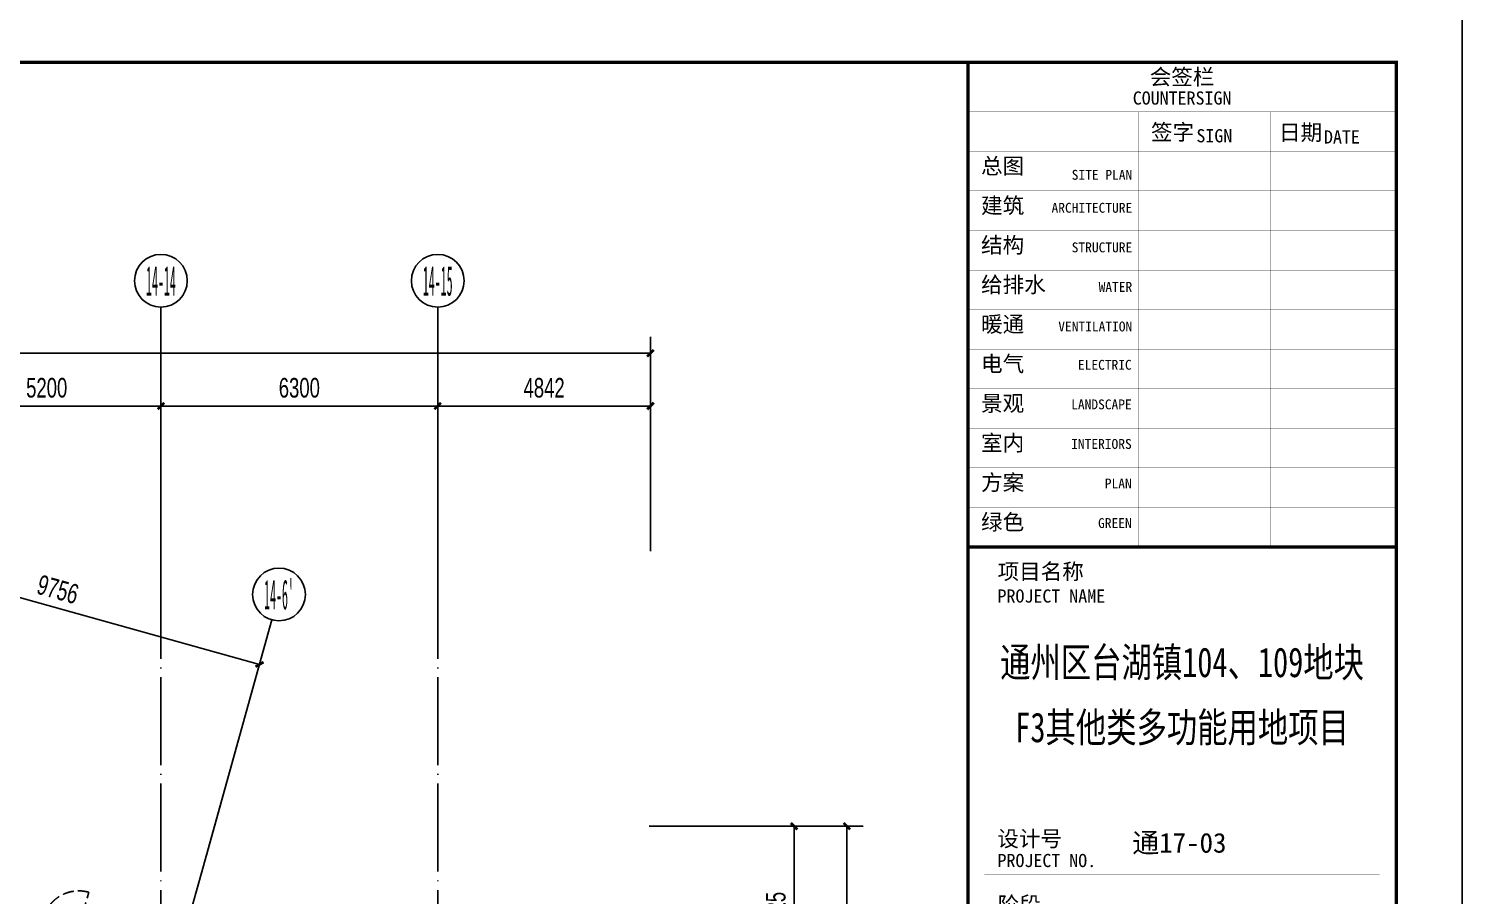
# Model space of a CAD drawing. Extents: x -233336 to 840473, y -28113 to 330904.
# Drawn here: x 106590 to 139220, y 132254 to 151967 of the extents above; entities that cross this region are included whole.
import ezdxf
from ezdxf.enums import TextEntityAlignment as Align
from ezdxf.xclip import XClip

# ---------------------------------------------------------------- set-up
doc = ezdxf.new("R2010")
doc.units = 0
doc.header["$LTSCALE"] = 1000
doc.header["$XCLIPFRAME"] = 2
doc.linetypes.add('104-14# 核心筒$0$DOTE', pattern=[2.42, 2, -0.2, 0.02, -0.2])
doc.linetypes.add('14#楼幕墙$0$DASH', pattern=[0.35, 0.25, -0.1])
doc.layers.get('0').update_dxf_attribs({"linetype": 'CONTINUOUS'})
doc.layers.get('Defpoints').update_dxf_attribs({"linetype": 'CONTINUOUS'})
for name, color, linetype in [('104-14# 核心筒$0$01-标注_轴线坐标', 8, 'CONTINUOUS'), ('104-14# 核心筒$0$A_AXIS-轴线', 8, '104-14# 核心筒$0$DOTE'), ('104-14# 核心筒$0$AXIS_TEXT', 7, 'CONTINUOUS'), ('14#楼幕墙$0$A-C_窗', 8, 'CONTINUOUS'), ('AXIS_TEXT', 7, 'CONTINUOUS')]:
    doc.layers.add(name, color=color, linetype=linetype)
doc.styles.add('104-14# 核心筒$0$_TCH_AXIS', font='STXIHEI.TTF', dxfattribs={"width": 0.8})
doc.styles.add('104-14# 核心筒$0$_TCH_DIM_T3', font='ros.shx', dxfattribs={"width": 0.705882, "bigfont": 'jd.shx'})
doc.styles.add('COMPLEX', font='COMPLEX')
doc.styles.add('图签信息$0$华文细黑', font='STXIHEI.TTF', dxfattribs={"height": 10})
doc.dimstyles.new('104-14# 核心筒$0$_TCH_ARCH&&150', dxfattribs={"dimtxt": 446.25, "dimasz": 150, "dimexe": 375, "dimexo": 450, "dimgap": 189.375, "dimtad": 1, "dimdec": 0, "dimzin": 0, "dimdsep": 46, "dimtxsty": '104-14# 核心筒$0$_TCH_DIM_T3', "dimblk": '104-14# 核心筒$0$_ArchTick', "dimcen": 0.09, "dimclrt": 7, "dimazin": 2, "dimtfac": 1, "dimtdec": 0, "dimtix": 1, "dimtmove": 2, "dimatfit": 3, "dimfxl": 0, "dimtolj": 1, "dimtzin": 0, "dimarcsym": 0})

# ---------------------------------------------------------------- blocks, each defined once
blk = doc.blocks.new('图框-A1+1-4')
for points, const_width in [([(0, 0), (1051, 0), (1051, 594), (0, 594)], 0.05), ([(976, 584), (25, 584), (25, 10), (976, 10)], 0.5)]:
    blk.add_lwpolyline(points, close=True, dxfattribs=dict(const_width=const_width))
blk = doc.blocks.new('图签信息')
at = {"const_width": 0.5}
for points in [[(-65, 574), (-65, 500.5), (0, 500.5), (0, 574)], [(-65, 0), (0, 0), (0, 500.5), (-65, 500.5)]]:
    blk.add_lwpolyline(points, close=True, dxfattribs=at)
at = {"const_width": 0.05}
for points in [[(-65, 566.5), (0, 566.5)], [(-39.14, 566.5), (-39.14, 500.5)], [(-19.1, 566.5), (-19.1, 500.5)], [(-65, 560.5), (0, 560.5)], [(-65, 554.5), (0, 554.5)], [(-65, 548.5), (0, 548.5)], [(-65, 542.5), (0, 542.5)], [(-65, 536.5), (0, 536.5)], [(-65, 530.5), (0, 530.5)], [(-65, 524.5), (0, 524.5)], [(-65, 518.5), (0, 518.5)], [(-65, 512.5), (0, 512.5)], [(-65, 512.5), (0, 512.5)], [(-65, 506.5), (0, 506.5)], [(-65, 500.5), (0, 500.5)], [(-62.5, 450.87), (-2.5, 450.87)]]:
    blk.add_lwpolyline(points, dxfattribs=at)
at = {"style": '图签信息$0$华文细黑'}
for s, height, p in [('会签栏', 2.4, (-32.5, 573)), ('COUNTERSIGN', 2, (-32.5, 569.6))]:
    blk.add_text(s, height=height, dxfattribs=at).set_placement(p, align=Align.TOP_CENTER)
for s, height, p in [('签字', 2.4, (-37.22, 564.63)), ('SIGN', 2, (-30.32, 563.88)), ('日期', 2.4, (-17.79, 564.58)), ('DATE', 2, (-10.96, 563.7)), ('总图', 2.4, (-63, 559.5)), ('建筑', 2.4, (-63, 553.5)), ('结构', 2.4, (-63, 547.5)), ('给排水', 2.4, (-63, 541.5)), ('暖通', 2.4, (-63, 535.5)), ('电气', 2.4, (-63, 529.5)), ('景观', 2.4, (-63, 523.5)), ('室内', 2.4, (-63, 517.5)), ('方案', 2.4, (-63, 511.5)), ('绿色', 2.4, (-63, 505.5)), ('项目名称', 2.4, (-60.5, 498)), ('PROJECT NAME', 2, (-60.5, 494.08)), ('设计号', 2.4, (-60.54, 457.48)), ('PROJECT NO.', 2, (-60.5, 453.97)), ('阶段', 2.4, (-60.5, 447.47))]:
    blk.add_text(s, height=height, dxfattribs=at).set_placement(p, align=Align.TOP_LEFT)
for s, p in [('SITE PLAN', (-40.06, 557.7)), ('ARCHITECTURE', (-40.06, 552.7)), ('STRUCTURE', (-40.06, 546.7)), ('WATER', (-40.06, 540.7)), ('VENTILATION', (-40.06, 534.7)), ('ELECTRIC', (-40.14, 528.89)), ('LANDSCAPE', (-40.14, 522.89)), ('INTERIORS', (-40.14, 516.89)), ('PLAN', (-40.14, 510.89)), ('GREEN', (-40.14, 504.89))]:
    blk.add_text(s, height=1.5, dxfattribs=at).set_placement(p, align=Align.TOP_RIGHT)
at = {"color": 4, "style": '图签信息$0$华文细黑', "width": 0.75}
for s, p in [('通州区台湖镇104、109地块', (-32.5, 480.78)), ('F3其他类多功能用地项目', (-32.5, 470.91))]:
    blk.add_text(s, height=4.5, dxfattribs=at).set_placement(p, align=Align.CENTER)
at = {"color": 4, "ltscale": 0.001, "insert": (-40.06, 455.51), "char_height": 3, "width": 58.4895, "attachment_point": 4, "style": '图签信息$0$华文细黑'}
blk.add_mtext('通17-03', dxfattribs=at)
blk = doc.blocks.new('图签-A1')
at = {"color": 2}
blk.add_blockref('图签信息', (0, 0), dxfattribs=at)
blk = doc.blocks.new('14#楼幕墙$0$A$C2CD63A88')
at = {"linetype": '14#楼幕墙$0$DASH'}
blk.add_lwpolyline([(0, 670), (0, -170)], dxfattribs=at)
blk.add_arc((0, 670), 840, 270, 0, dxfattribs=at)
blk = doc.blocks.new('14#楼幕墙')
at = {"layer": '14#楼幕墙$0$A-C_窗', "rotation": 164.4518973650737}
blk.add_blockref('14#楼幕墙$0$A$C2CD63A88', (107911, 132160), dxfattribs=at)
blk = doc.blocks.new('_AXISO')
blk.add_circle((0, 0), 0.5)
at = {"layer": 'AXIS_TEXT', "style": 'COMPLEX', "width": 1.041667}
blk.add_attdef('A', text='', height=0.56, dxfattribs=at).set_placement((-0.25, -0.28), (0.25, -0.28), align=Align.FIT)
blk = doc.blocks.new('104-14# 核心筒$0$_ArchTick')
at = {"color": 0, "linetype": 'ByBlock', "const_width": 0.4}
blk.add_lwpolyline([(-0.5, -0.5), (0.5, 0.5)], dxfattribs=at)
blk = doc.blocks.new('*D325')
at = {"layer": '104-14# 核心筒$0$01-标注_轴线坐标', "color": 0, "lineweight": -2}
for p, q in [((-6010, 140084), (-6010, 144959)), ((120742, 140084), (120742, 144959)), ((-6010, 144584), (120742, 144584))]:
    blk.add_line(p, q, dxfattribs=at)
at = {"layer": 'Defpoints', "color": 0}
for p in [(120742, 144584), (-6010, 139634), (120742, 139634)]:
    blk.add_point(p, dxfattribs=at)
at = {"layer": '104-14# 核心筒$0$01-标注_轴线坐标', "color": 0, "lineweight": -2, "xscale": 150, "yscale": 150, "zscale": 150, "rotation": 180}
blk.add_blockref('104-14# 核心筒$0$_ArchTick', (-6010, 144584), dxfattribs=at)
at = {"layer": '104-14# 核心筒$0$01-标注_轴线坐标', "color": 0, "lineweight": -2, "xscale": 150, "yscale": 150, "zscale": 150}
blk.add_blockref('104-14# 核心筒$0$_ArchTick', (120742, 144584), dxfattribs=at)
at = {"layer": '104-14# 核心筒$0$01-标注_轴线坐标', "color": 7, "insert": (57366, 144996), "char_height": 446.2, "attachment_point": 5, "style": '104-14# 核心筒$0$_TCH_DIM_T3'}
blk.add_mtext('\\A1;126752', dxfattribs=at)
blk = doc.blocks.new('*D339')
at = {"layer": '104-14# 核心筒$0$01-标注_轴线坐标', "color": 0, "lineweight": -2}
for p, q in [((104400, 140084), (104400, 143759)), ((109600, 140084), (109600, 143759)), ((104400, 143384), (109600, 143384))]:
    blk.add_line(p, q, dxfattribs=at)
at = {"layer": 'Defpoints', "color": 0}
for p in [(109600, 143384), (104400, 139634), (109600, 139634)]:
    blk.add_point(p, dxfattribs=at)
at = {"layer": '104-14# 核心筒$0$01-标注_轴线坐标', "color": 0, "lineweight": -2, "xscale": 150, "yscale": 150, "zscale": 150, "rotation": 180}
blk.add_blockref('104-14# 核心筒$0$_ArchTick', (104400, 143384), dxfattribs=at)
at = {"layer": '104-14# 核心筒$0$01-标注_轴线坐标', "color": 0, "lineweight": -2, "xscale": 150, "yscale": 150, "zscale": 150}
blk.add_blockref('104-14# 核心筒$0$_ArchTick', (109600, 143384), dxfattribs=at)
at = {"layer": '104-14# 核心筒$0$01-标注_轴线坐标', "color": 7, "insert": (107000, 143796), "char_height": 446.2, "attachment_point": 5, "style": '104-14# 核心筒$0$_TCH_DIM_T3'}
blk.add_mtext('\\A1;5200', dxfattribs=at)
blk = doc.blocks.new('*D340')
at = {"layer": '104-14# 核心筒$0$01-标注_轴线坐标', "color": 0, "lineweight": -2}
for p, q in [((109600, 140084), (109600, 143759)), ((115900, 140084), (115900, 143759)), ((109600, 143384), (115900, 143384))]:
    blk.add_line(p, q, dxfattribs=at)
at = {"layer": 'Defpoints', "color": 0}
for p in [(115900, 143384), (109600, 139634), (115900, 139634)]:
    blk.add_point(p, dxfattribs=at)
at = {"layer": '104-14# 核心筒$0$01-标注_轴线坐标', "color": 0, "lineweight": -2, "xscale": 150, "yscale": 150, "zscale": 150, "rotation": 180}
blk.add_blockref('104-14# 核心筒$0$_ArchTick', (109600, 143384), dxfattribs=at)
at = {"layer": '104-14# 核心筒$0$01-标注_轴线坐标', "color": 0, "lineweight": -2, "xscale": 150, "yscale": 150, "zscale": 150}
blk.add_blockref('104-14# 核心筒$0$_ArchTick', (115900, 143384), dxfattribs=at)
at = {"layer": '104-14# 核心筒$0$01-标注_轴线坐标', "color": 7, "insert": (112750, 143796), "char_height": 446.2, "attachment_point": 5, "style": '104-14# 核心筒$0$_TCH_DIM_T3'}
blk.add_mtext('\\A1;6300', dxfattribs=at)
blk = doc.blocks.new('*D341')
at = {"layer": '104-14# 核心筒$0$01-标注_轴线坐标', "color": 0, "lineweight": -2}
for p, q in [((115900, 140084), (115900, 143759)), ((120742, 140084), (120742, 143759)), ((115900, 143384), (120742, 143384))]:
    blk.add_line(p, q, dxfattribs=at)
at = {"layer": 'Defpoints', "color": 0}
for p in [(120742, 143384), (115900, 139634), (120742, 139634)]:
    blk.add_point(p, dxfattribs=at)
at = {"layer": '104-14# 核心筒$0$01-标注_轴线坐标', "color": 0, "lineweight": -2, "xscale": 150, "yscale": 150, "zscale": 150, "rotation": 180}
blk.add_blockref('104-14# 核心筒$0$_ArchTick', (115900, 143384), dxfattribs=at)
at = {"layer": '104-14# 核心筒$0$01-标注_轴线坐标', "color": 0, "lineweight": -2, "xscale": 150, "yscale": 150, "zscale": 150}
blk.add_blockref('104-14# 核心筒$0$_ArchTick', (120742, 143384), dxfattribs=at)
at = {"layer": '104-14# 核心筒$0$01-标注_轴线坐标', "color": 7, "insert": (118321, 143796), "char_height": 446.2, "attachment_point": 5, "style": '104-14# 核心筒$0$_TCH_DIM_T3'}
blk.add_mtext('\\A1;4842', dxfattribs=at)
blk = doc.blocks.new('*D350')
at = {"layer": '104-14# 核心筒$0$01-标注_轴线坐标', "color": 0, "lineweight": -2}
for p, q in [((120710, 133825), (125585, 133825)), ((125210, 84184), (125210, 133825)), ((120710, 84184), (125585, 84184))]:
    blk.add_line(p, q, dxfattribs=at)
at = {"layer": 'Defpoints', "color": 0}
for p in [(120260, 133825), (125210, 133825), (120260, 84184)]:
    blk.add_point(p, dxfattribs=at)
at = {"layer": '104-14# 核心筒$0$01-标注_轴线坐标', "color": 0, "lineweight": -2, "xscale": 150, "yscale": 150, "zscale": 150}
for p, rotation in [((125210, 133825), 90), ((125210, 84184), 270)]:
    blk.add_blockref('104-14# 核心筒$0$_ArchTick', p, dxfattribs=dict(at, rotation=rotation))
at = {"layer": '104-14# 核心筒$0$01-标注_轴线坐标', "color": 7, "insert": (124797, 109004), "char_height": 446.2, "attachment_point": 5, "rotation": 90, "style": '104-14# 核心筒$0$_TCH_DIM_T3'}
blk.add_mtext('\\A1;49641', dxfattribs=at)
blk = doc.blocks.new('*D362')
at = {"layer": '104-14# 核心筒$0$01-标注_轴线坐标', "color": 0, "lineweight": -2}
for p, q in [((120710, 133825), (124385, 133825)), ((124010, 129900), (124010, 133825)), ((120710, 129900), (124385, 129900))]:
    blk.add_line(p, q, dxfattribs=at)
at = {"layer": 'Defpoints', "color": 0}
for p in [(120260, 133825), (124010, 133825), (120260, 129900)]:
    blk.add_point(p, dxfattribs=at)
at = {"layer": '104-14# 核心筒$0$01-标注_轴线坐标', "color": 0, "lineweight": -2, "xscale": 150, "yscale": 150, "zscale": 150}
for p, rotation in [((124010, 133825), 90), ((124010, 129900), 270)]:
    blk.add_blockref('104-14# 核心筒$0$_ArchTick', p, dxfattribs=dict(at, rotation=rotation))
at = {"layer": '104-14# 核心筒$0$01-标注_轴线坐标', "color": 7, "insert": (123597, 131863), "char_height": 446.2, "attachment_point": 5, "rotation": 90, "style": '104-14# 核心筒$0$_TCH_DIM_T3'}
blk.add_mtext('\\A1;3925', dxfattribs=at)
blk = doc.blocks.new('*D363')
at = {"layer": '104-14# 核心筒$0$01-标注_轴线坐标', "color": 0, "lineweight": -2}
for p, q in [((101239, 135785), (102545, 140481)), ((102445, 140120), (111844, 137505)), ((110638, 133169), (111944, 137866))]:
    blk.add_line(p, q, dxfattribs=at)
at = {"layer": 'Defpoints', "color": 0}
for p in [(111844, 137505), (101118, 135351), (110517, 132736)]:
    blk.add_point(p, dxfattribs=at)
at = {"layer": '104-14# 核心筒$0$01-标注_轴线坐标', "color": 0, "lineweight": -2, "xscale": 150, "yscale": 150, "zscale": 150}
for p, rotation in [((102445, 140120), 164.451897364515), ((111844, 137505), 344.451897364515)]:
    blk.add_blockref('104-14# 核心筒$0$_ArchTick', p, dxfattribs=dict(at, rotation=rotation))
at = {"layer": '104-14# 核心筒$0$01-标注_轴线坐标', "color": 7, "insert": (107255, 139210), "char_height": 446.2, "attachment_point": 5, "rotation": 344.4519, "style": '104-14# 核心筒$0$_TCH_DIM_T3'}
blk.add_mtext('\\A1;9756', dxfattribs=at)
blk = doc.blocks.new('104-14# 核心筒')
at = {"layer": '104-14# 核心筒$0$01-标注_轴线坐标'}
for p, q in [((109600, 139633.6), (109600, 145633.6)), ((115900, 139633.6), (115900, 145633.6)), ((110517.7, 132738.1), (112126, 138518.5))]:
    blk.add_line(p, q, dxfattribs=at)
blk.add_circle((112286.8, 139096.6), 600, dxfattribs=at)
at = {"layer": '104-14# 核心筒$0$A_AXIS-轴线'}
for p, q in [((109600, 139633.6), (109600, 80554.9)), ((115900, 139633.6), (115900, 80554.9)), ((104400, 110750), (110517.1, 132736))]:
    blk.add_line(p, q, dxfattribs=at)
at = {"layer": '104-14# 核心筒$0$01-标注_轴线坐标'}
ref = blk.add_blockref('_AXISO', (109600, 146233.6), dxfattribs=dict(at, xscale=1200, yscale=1200, zscale=1200))
ref.add_attrib('A', '14-14', dxfattribs={"layer": '104-14# 核心筒$0$AXIS_TEXT', "height": 678.82, "style": '104-14# 核心筒$0$_TCH_AXIS', "width": 0.366464}).set_placement((109260.6, 145894.2), (109939.4, 145894.2), align=Align.FIT)
ref = blk.add_blockref('_AXISO', (115900, 146233.6), dxfattribs=dict(at, xscale=1200, yscale=1200, zscale=1200))
ref.add_attrib('A', '14-15', dxfattribs={"layer": '104-14# 核心筒$0$AXIS_TEXT', "height": 678.82, "style": '104-14# 核心筒$0$_TCH_AXIS', "width": 0.366464}).set_placement((115560.6, 145894.2), (116239.4, 145894.2), align=Align.FIT)
at = {"layer": '104-14# 核心筒$0$01-标注_轴线坐标', "color": 7, "style": '104-14# 核心筒$0$_TCH_AXIS', "width": 0.425981}
blk.add_text("14-6'", height=678.82, dxfattribs=at).set_placement((111947.4, 138757.2), (112626.2, 138757.2), align=Align.FIT)
at = {"layer": '104-14# 核心筒$0$01-标注_轴线坐标'}
for p1, p2, distance, text, picture, middle in [((-6009.8, 139633.6), (120741.8, 139633.6), 4950, '126752', '*D325', (57366, 144996.1)), ((104400, 139633.6), (109600, 139633.6), 3750, '5200', '*D339', (107000, 143796.1)), ((109600, 139633.6), (115900, 139633.6), 3750, '6300', '*D340', (112750, 143796.1)), ((115900, 139633.6), (120741.8, 139633.6), 3750, '4842', '*D341', (118320.9, 143796.1)), ((101117.9, 135351.1), (110517.1, 132736), 4950, '9756', '*D363', (107254.9, 139209.8)), ((120259.9, 84183.6), (120259.9, 133825), -4950, '49641', '*D350', (124797.4, 109004.3)), ((120259.9, 129900), (120259.9, 133825), -3750, '3925', '*D362', (123597.4, 131862.5))]:
    dim = blk.add_aligned_dim(p1=p1, p2=p2, distance=distance, text=text, dimstyle='104-14# 核心筒$0$_TCH_ARCH&&150', dxfattribs=at)
    dim.commit()
    dim.dimension.update_dxf_attribs({"geometry": picture, "text_midpoint": middle})
blk = doc.blocks.new('X-104 14#平面')
blk.add_lwpolyline([(-18433.5, 63600), (139216.5, 63600), (139216.5, 152700), (-18433.5, 152700)], close=True)
ref = blk.add_blockref('104-14# 核心筒', (0, 0))
XClip(ref).set_block_clipping_path([(-38664.3623821461, -25500), (139216.5485069363, 330900)])
blk.add_blockref('14#楼幕墙', (0, 0))
at = {"xscale": 150, "yscale": 150, "zscale": 150}
for name, p in [('图框-A1+1-4', (-18433.5, 63600)), ('图签-A1', (137716.5, 65100))]:
    blk.add_blockref(name, p, dxfattribs=at)

msp = doc.modelspace()

# ---------------------------------------------------------------- block references
msp.add_blockref('X-104 14#平面', (0, 0))

doc.saveas('drawing.dxf')
